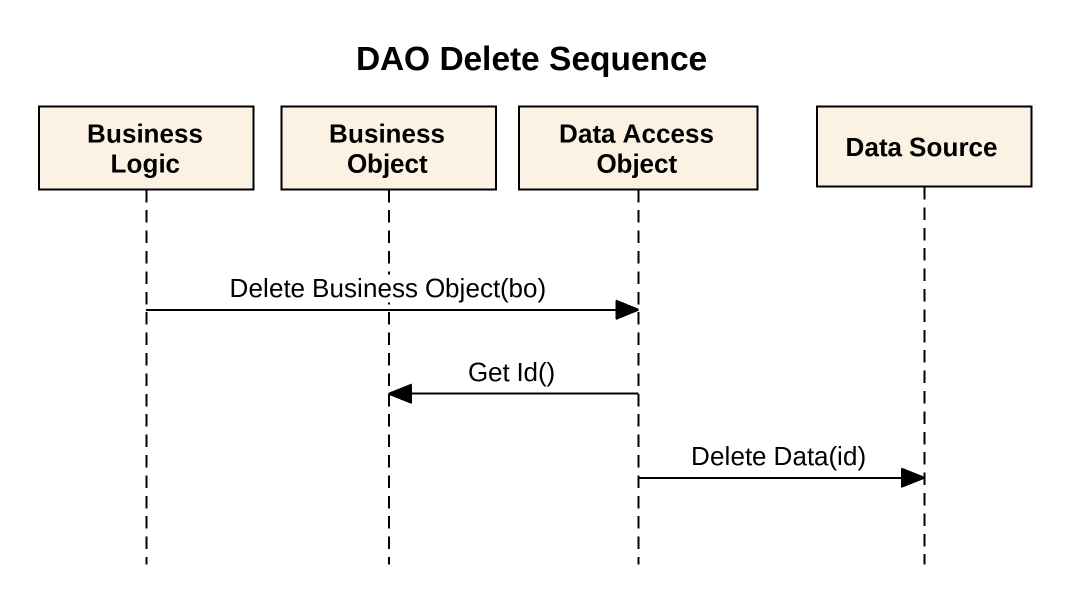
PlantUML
@startuml
title DAO Delete Sequence
hide footbox
participant "Business Logic" as Business_Logic
participant "Business Object" as Business_Object
participant "Data Access Object" as Data_Access_Object
participant "Data Source" as Data_Source

Business_Logic -> Data_Access_Object : Delete Business Object(bo)
Data_Access_Object -> Business_Object : Get Id()
Data_Access_Object -> Data_Source : Delete Data(id)
@enduml
